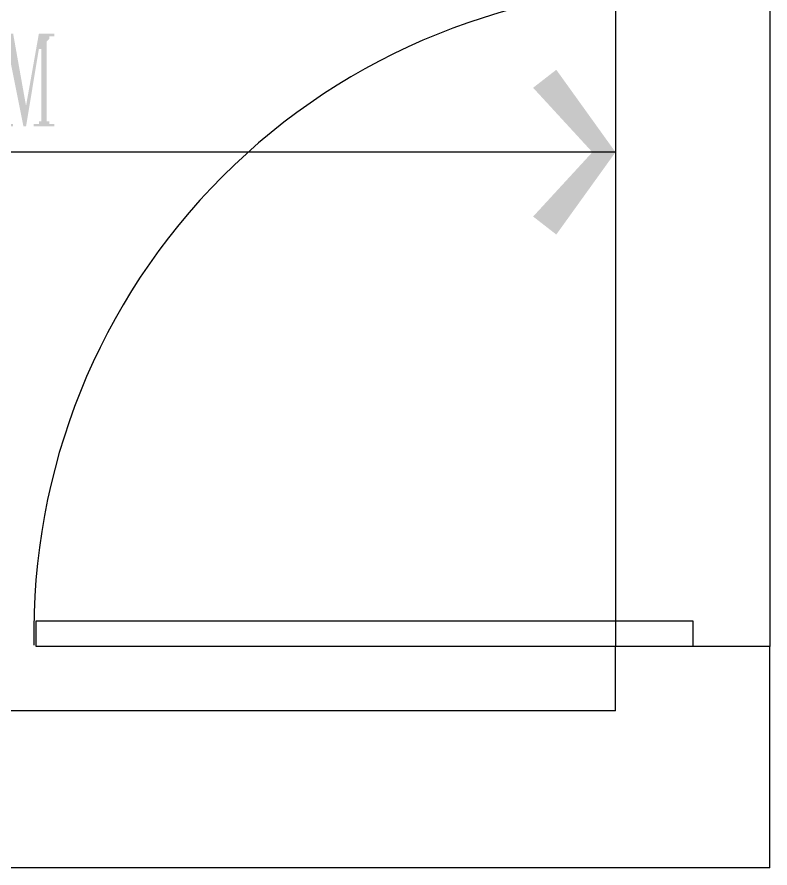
# Model space of a CAD drawing. Header units: inches. Extents: x 11 to 286, y 6 to 196.
# Drawn here: x 164.54 to 176.93, y 51.15 to 65.14 of the extents above; entities that cross this region are included whole.
import ezdxf

# ---------------------------------------------------------------- set-up
doc = ezdxf.new("R2010")
doc.units = ezdxf.units.IN
doc.header["$MEASUREMENT"] = 0
doc.layers.add('PDF_几何图形', color=7, linetype='Continuous')
doc.layers.add('PDF_实体填充', color=7, linetype='Continuous', true_color=0xffffff)

msp = doc.modelspace()

# ---------------------------------------------------------------- hatches: boundary and pattern name
at = {"layer": 'PDF_实体填充', "transparency": 33554559}
msp.add_hatch(color=7, dxfattribs=at).paths.add_polyline_path([(165.029, 63.472), (165.029, 63.429), (165.072, 63.429), (165.072, 63.387), (165.114, 63.387), (165.156, 63.387), (165.156, 63.345), (164.818, 63.345), (164.818, 63.387), (164.86, 63.387), (164.902, 63.387), (164.902, 63.429), (164.945, 63.429), (164.945, 63.472), (164.945, 64.615), (164.902, 64.615), (164.691, 63.345), (164.648, 63.345), (164.394, 64.615), (164.394, 63.472), (164.394, 63.429), (164.437, 63.429), (164.437, 63.387), (164.479, 63.387), (164.479, 63.345), (164.267, 63.345), (164.267, 63.387), (164.31, 63.387), (164.352, 63.387), (164.352, 63.429), (164.352, 63.472), (164.352, 64.742), (164.352, 64.784), (164.31, 64.826), (164.267, 64.826), (164.267, 64.869), (164.479, 64.869), (164.691, 63.683), (164.902, 64.869), (165.156, 64.869), (165.156, 64.826), (165.114, 64.826), (165.072, 64.826), (165.072, 64.784), (165.029, 64.742)], flags=0)
h = msp.add_hatch(color=7, dxfattribs=at)
h.paths.add_polyline_path([(173.03, 63.98), (174.004, 62.921), (173.411, 64.276)], flags=0)
h.paths.add_polyline_path([(174.004, 62.921), (173.411, 64.276), (174.385, 62.921), (174.004, 62.921)], flags=0)
h = msp.add_hatch(color=7, dxfattribs=at)
h.paths.add_polyline_path([(173.03, 61.863), (174.004, 62.921), (173.411, 61.567)], flags=0)
h.paths.add_polyline_path([(174.004, 62.921), (173.411, 61.567), (174.385, 62.921), (174.004, 62.921)], flags=0)

# ---------------------------------------------------------------- linework, layer by layer
at = {"layer": 'PDF_几何图形'}
for p, q in [((174.385, 65.588), (174.385, 54.793)), ((176.925, 65.588), (176.925, 54.793)), ((172.776, 62.921), (157.748, 62.921)), ((174.385, 62.921), (172.776, 62.921)), ((176.925, 54.793), (174.385, 54.793)), ((174.385, 53.735), (174.385, 54.793)), ((176.925, 51.153), (176.925, 54.793)), ((174.385, 53.735), (84.638, 53.735)), ((176.925, 51.153), (70.457, 51.153))]:
    msp.add_line(p, q, dxfattribs=at)
msp.add_lwpolyline([(175.655, 54.793), (164.86, 54.793), (164.86, 55.217), (175.655, 55.217)], close=True, dxfattribs=at)
for points in [[(175.634, 65.629), (172.748, 65.686), (169.964, 64.565), (167.923, 62.524)], [(167.923, 62.524), (165.883, 60.484), (164.762, 57.699), (164.82, 54.814)]]:
    msp.add_open_spline(points, degree=3, dxfattribs=at)

doc.saveas('drawing.dxf')
